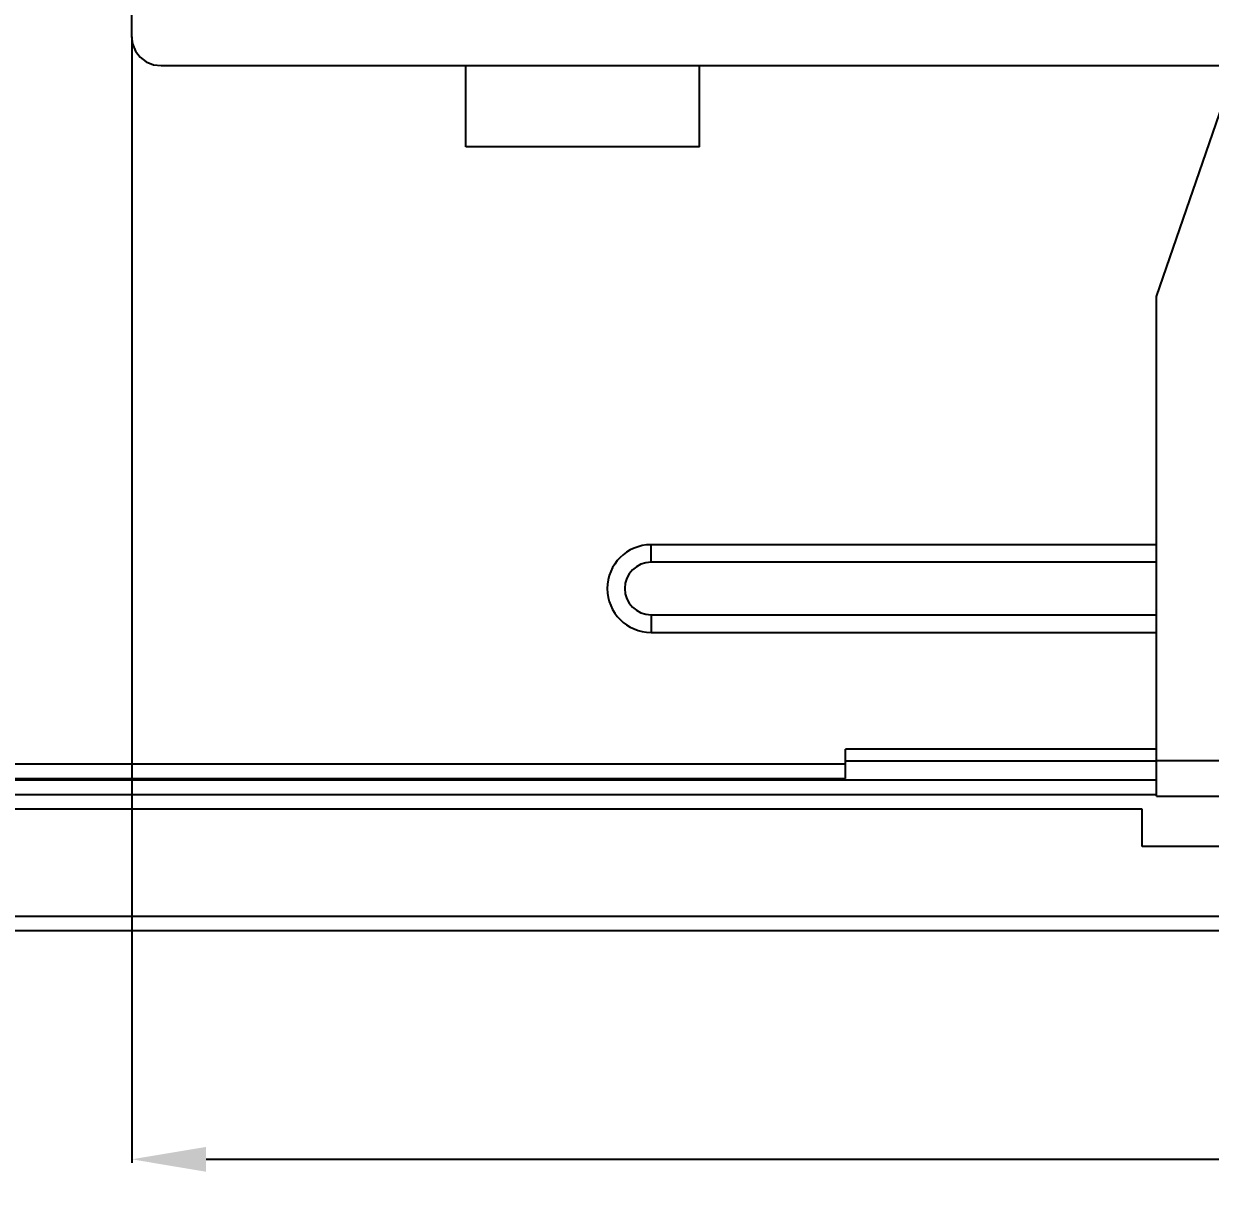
# Model space of a CAD drawing. Header units: inches. Extents: x -36 to 490, y -51 to 98.
# Drawn here: x 329.67 to 370.28, y -50.85 to -10.34 of the extents above; entities that cross this region are included whole.
import ezdxf

# ---------------------------------------------------------------- set-up
doc = ezdxf.new("R2010")
doc.units = ezdxf.units.IN
doc.header["$LTSCALE"] = 1.21
doc.header["$MEASUREMENT"] = 0
doc.header["$PDMODE"] = 3
doc.header["$PDSIZE"] = 0.3125
doc.layers.get('0').update_dxf_attribs({"linetype": 'CONTINUOUS'})
doc.layers.get('Defpoints').update_dxf_attribs({"linetype": 'CONTINUOUS'})
doc.layers.add('DIM', color=3, linetype='CONTINUOUS')
doc.styles.get("Standard").update_dxf_attribs({"font": 'txt', "width": 0.8})
doc.dimstyles.get("Standard").update_dxf_attribs({"dimtxt": 0.15625, "dimasz": 0.1875, "dimexe": 0.125, "dimexo": 0.0625, "dimgap": 0.09, "dimtad": 0, "dimtih": 1, "dimtoh": 1, "dimzin": 4, "dimdsep": 46, "dimtxsty": 'Standard', "dimblk": '_FILLED', "dimblk1": '_FILLED', "dimblk2": '_FILLED', "dimcen": 0.09, "dimazin": 1, "dimtp": 0.01, "dimtm": 0.01, "dimtfac": 1, "dimtofl": 0, "dimtmove": 0, "dimatfit": 3, "dimldrblk": '_FILLED', "dimfxl": 1, "dimtolj": 1, "dimtzin": 4, "dimarcsym": 0})

# ---------------------------------------------------------------- blocks, each defined once
blk = doc.blocks.new('_FILLED')
at = {"color": 0, "linetype": 'ByBlock'}
blk.add_solid([(0, 0), (-1, 0.167), (-1, -0.167)], dxfattribs=at)
blk = doc.blocks.new('*D73')
at = {"layer": 'Defpoints', "color": 0}
for p in [(333.37, -10.726), (439.379, -10.726), (439.379, -49.212)]:
    blk.add_point(p, dxfattribs=at)
at = {"layer": 'DIM', "color": 0, "lineweight": -2}
for p, q in [((333.37, -10.789), (333.37, -49.337)), ((439.379, -10.789), (439.379, -49.337)), ((335.91, -49.212), (382.285, -49.212)), ((436.839, -49.212), (390.465, -49.212))]:
    blk.add_line(p, q, dxfattribs=at)
at = {"layer": 'DIM', "color": 0, "lineweight": -2, "xscale": 2.54, "yscale": 2.54, "zscale": 2.54, "rotation": 180}
blk.add_blockref('_FILLED', (333.37, -49.212), dxfattribs=at)
at = {"layer": 'DIM', "color": 0, "lineweight": -2, "xscale": 2.54, "yscale": 2.54, "zscale": 2.54}
blk.add_blockref('_FILLED', (439.379, -49.212), dxfattribs=at)
at = {"layer": 'DIM', "color": 0, "insert": (386.375, -49.212), "char_height": 2.5, "attachment_point": 5, "line_spacing_factor": 2.5}
blk.add_mtext('\\A1;106.01', dxfattribs=at)

msp = doc.modelspace()

# ---------------------------------------------------------------- linework, layer by layer
at = {"color": 7, "linetype": 'Continuous'}
for p, q in [((333.37, 60.224), (333.362, -10.776)), ((333.362, -10.776), (333.396, -11.037)), ((333.396, -11.037), (333.497, -11.28)), ((333.497, -11.28), (333.657, -11.489)), ((333.657, -11.489), (333.866, -11.65)), ((333.866, -11.65), (334.109, -11.75)), ((334.109, -11.75), (334.37, -11.776)), ((334.37, -11.776), (411.873, -11.776)), ((352.8, -14.561), (352.8, -11.776)), ((344.8, -14.561), (344.8, -11.776)), ((368.44, -19.675), (370.94, -12.43)), ((352.8, -14.561), (344.8, -14.561)), ((368.44, -36.786), (368.44, -19.675)), ((368.44, -28.175), (351.14, -28.175)), ((351.14, -28.775), (351.14, -28.175)), ((368.44, -28.775), (351.14, -28.775)), ((351.14, -30.575), (368.44, -30.575)), ((351.14, -30.575), (351.14, -31.175)), ((351.14, -31.175), (368.44, -31.175)), ((368.44, -35.175), (357.79, -35.175)), ((357.79, -36.175), (357.79, -35.175)), ((300.69, -35.675), (357.79, -35.675)), ((357.79, -35.575), (368.44, -35.575)), ((368.44, -35.556), (371.23, -35.556)), ((300.69, -36.175), (357.79, -36.175)), ((368.44, -36.231), (301.05, -36.231)), ((368.44, -36.731), (300.55, -36.731)), ((368.44, -36.786), (371.23, -36.786)), ((367.952, -37.231), (300.05, -37.231)), ((367.952, -38.506), (367.952, -37.231)), ((392.459, -38.506), (367.952, -38.506)), ((295.69, -40.891), (472.89, -40.891)), ((472.89, -41.391), (295.69, -41.391))]:
    msp.add_line(p, q, dxfattribs=at)
for radius in [1.5, 0.9]:
    msp.add_arc((351.14, -29.675), radius, 90, 270, dxfattribs=at)

# ---------------------------------------------------------------- dimensions: what is measured, and where the dimension line sits
at = {"layer": 'DIM'}
dim = msp.add_linear_dim(base=(439.379, -49.212), p1=(333.37, -10.726), p2=(439.379, -10.726), dimstyle='Standard', override={"dimtxt": 2.5, "dimasz": 2.54, "dimtih": 0, "dimtoh": 0, "dimzin": 0, "dimcen": 0.198, "dimadec": 0, "dimazin": 0, "dimtp": 0, "dimtm": 0, "dimtdec": 4, "dimtzin": 0}, dxfattribs=at)
dim.commit()
dim.dimension.update_dxf_attribs({"geometry": '*D73', "text_midpoint": (386.375, -49.212)})

doc.saveas('drawing.dxf')
